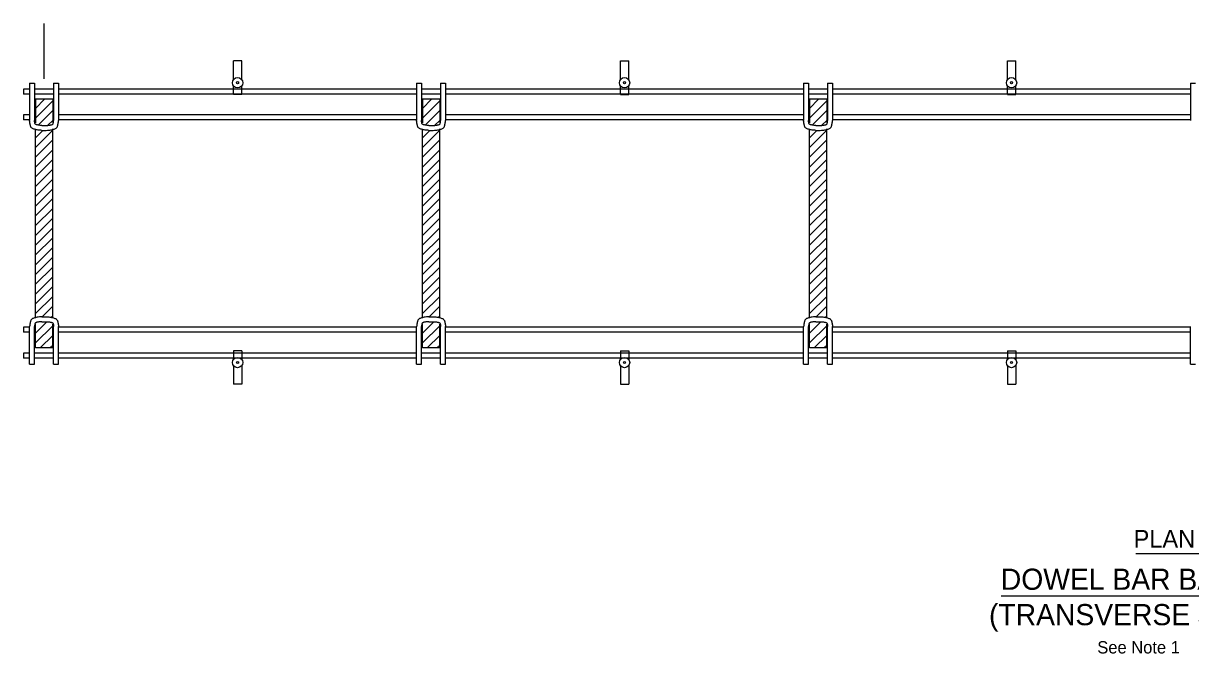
# Model space of a CAD drawing. Extents: x -1104.2 to -1077.4, y 464.5 to 482.3.
# Drawn here: x -1103.31 to -1096.27, y 478.48 to 482.28 of the extents above; entities that cross this region are included whole.
import ezdxf

# ---------------------------------------------------------------- set-up
doc = ezdxf.new("R2010")
doc.units = 0
for name, color, linetype in [('rd_NO-PLOT', 7, 'Continuous'), ('str_Center-Line-A', 7, 'Continuous'), ('str_Misc-Steel-C', 7, 'Continuous'), ('str_Reinforcement-A', 7, 'Continuous'), ('str_Reinforcement-B', 7, 'Continuous')]:
    doc.layers.add(name, color=color, linetype=linetype)

msp = doc.modelspace()

# ---------------------------------------------------------------- linework, layer by layer
at = {"layer": 'rd_NO-PLOT'}
for p, q in [((-1096.6022, 479.0855), (-1096.2021, 479.0855)), ((-1097.4151, 478.8311), (-1095.381, 478.8311))]:
    msp.add_line(p, q, dxfattribs=at)
at = {"layer": 'str_Center-Line-A'}
msp.add_line((-1103.1851, 481.9468), (-1103.1851, 482.2818), dxfattribs=at)
at = {"layer": 'str_Misc-Steel-C'}
for p, q in [((-1101.9932, 482.0551), (-1102.0432, 482.0551)), ((-1102.0432, 481.9427), (-1102.0432, 482.0551)), ((-1101.9932, 481.9427), (-1101.9932, 482.0551)), ((-1099.7103, 482.0551), (-1099.6603, 482.0551)), ((-1099.7103, 481.9427), (-1099.7103, 482.0551)), ((-1099.6603, 481.9427), (-1099.6603, 482.0551)), ((-1097.3769, 482.0551), (-1097.3269, 482.0551)), ((-1097.3769, 481.9427), (-1097.3769, 482.0551)), ((-1097.3269, 481.9427), (-1097.3269, 482.0551)), ((-1102.0432, 481.8534), (-1102.0432, 481.9052)), ((-1101.9932, 481.8534), (-1101.9932, 481.9052)), ((-1099.7103, 481.8534), (-1099.7103, 481.9052)), ((-1099.6603, 481.8534), (-1099.6603, 481.9052)), ((-1097.3769, 481.8534), (-1097.3769, 481.9052)), ((-1097.3269, 481.8534), (-1097.3269, 481.9052)), ((-1101.9932, 481.8534), (-1102.0432, 481.8534)), ((-1099.7103, 481.8534), (-1099.6603, 481.8534)), ((-1097.3769, 481.8534), (-1097.3269, 481.8534)), ((-1102.0432, 480.3074), (-1102.0432, 480.2557)), ((-1101.9932, 480.3074), (-1102.0432, 480.3074)), ((-1101.9932, 480.3074), (-1101.9932, 480.2557)), ((-1099.7103, 480.3074), (-1099.7103, 480.2557)), ((-1099.7103, 480.3074), (-1099.6603, 480.3074)), ((-1099.6603, 480.3074), (-1099.6603, 480.2557)), ((-1097.3769, 480.3074), (-1097.3769, 480.2557)), ((-1097.3769, 480.3074), (-1097.3269, 480.3074)), ((-1097.3269, 480.3074), (-1097.3269, 480.2557)), ((-1102.0432, 480.2182), (-1102.0432, 480.1057)), ((-1101.9932, 480.2182), (-1101.9932, 480.1057)), ((-1099.7103, 480.2182), (-1099.7103, 480.1057)), ((-1099.6603, 480.2182), (-1099.6603, 480.1057)), ((-1097.3769, 480.2182), (-1097.3769, 480.1057)), ((-1097.3269, 480.2182), (-1097.3269, 480.1057)), ((-1101.9932, 480.1057), (-1102.0432, 480.1057)), ((-1099.7103, 480.1057), (-1099.6603, 480.1057)), ((-1097.3769, 480.1057), (-1097.3269, 480.1057))]:
    msp.add_line(p, q, dxfattribs=at)
for centre, radius in [((-1102.0182, 481.924), 0.0312), ((-1102.0182, 481.924), 0.00625), ((-1099.6853, 481.924), 0.0312), ((-1099.6853, 481.924), 0.00625), ((-1097.3519, 481.924), 0.0312), ((-1097.3519, 481.924), 0.00625), ((-1102.0182, 480.2369), 0.0312), ((-1102.0182, 480.2369), 0.00625), ((-1099.6853, 480.2369), 0.0312), ((-1099.6853, 480.2369), 0.00625), ((-1097.3519, 480.2369), 0.0312), ((-1097.3519, 480.2369), 0.00625)]:
    msp.add_circle(centre, radius, dxfattribs=at)
at = {"layer": 'str_Reinforcement-A'}
for p, q in [((-1103.2721, 481.9218), (-1103.2423, 481.9218)), ((-1103.2721, 481.9218), (-1103.2721, 481.6961)), ((-1103.2423, 481.9218), (-1103.2423, 481.6961)), ((-1103.1278, 481.9218), (-1103.098, 481.9218)), ((-1103.1278, 481.9218), (-1103.1278, 481.6961)), ((-1103.098, 481.9218), (-1103.098, 481.6961)), ((-1100.9387, 481.9218), (-1100.909, 481.9218)), ((-1100.9387, 481.9218), (-1100.9387, 481.6961)), ((-1100.909, 481.9218), (-1100.909, 481.6961)), ((-1100.7945, 481.9218), (-1100.7945, 481.6961)), ((-1100.7945, 481.9218), (-1100.7647, 481.9218)), ((-1100.7647, 481.9218), (-1100.7647, 481.6961)), ((-1098.6054, 481.9218), (-1098.5757, 481.9218)), ((-1098.6054, 481.9218), (-1098.6054, 481.6961)), ((-1098.5757, 481.9218), (-1098.5757, 481.6961)), ((-1098.4611, 481.9218), (-1098.4611, 481.6961)), ((-1098.4611, 481.9218), (-1098.4314, 481.9218)), ((-1098.4314, 481.9218), (-1098.4314, 481.6961)), ((-1096.2721, 481.9218), (-1096.2423, 481.9218)), ((-1096.2721, 481.9218), (-1096.2721, 481.6961)), ((-1103.31, 481.8855), (-1103.31, 481.8558)), ((-1103.2721, 481.8855), (-1103.31, 481.8855)), ((-1103.2721, 481.8558), (-1103.31, 481.8558)), ((-1103.1278, 481.8855), (-1103.2423, 481.8855)), ((-1103.1278, 481.8558), (-1103.2423, 481.8558)), ((-1100.9387, 481.8855), (-1103.098, 481.8855)), ((-1100.9387, 481.8558), (-1103.098, 481.8558)), ((-1100.7945, 481.8855), (-1100.909, 481.8855)), ((-1100.7945, 481.8558), (-1100.909, 481.8558)), ((-1098.6054, 481.8855), (-1100.7647, 481.8855)), ((-1098.6054, 481.8558), (-1100.7647, 481.8558)), ((-1098.4611, 481.8855), (-1098.5757, 481.8855)), ((-1098.4611, 481.8558), (-1098.5757, 481.8558)), ((-1096.2721, 481.8855), (-1098.4314, 481.8855)), ((-1096.2721, 481.8558), (-1098.4314, 481.8558)), ((-1103.31, 481.7293), (-1103.31, 481.6995)), ((-1103.2721, 481.7293), (-1103.31, 481.7293)), ((-1103.2721, 481.6995), (-1103.31, 481.6995)), ((-1100.9387, 481.7293), (-1103.098, 481.7293)), ((-1100.9387, 481.6995), (-1103.098, 481.6995)), ((-1098.6054, 481.7293), (-1100.7647, 481.7293)), ((-1098.6054, 481.6995), (-1100.7647, 481.6995)), ((-1096.2721, 481.7293), (-1098.4314, 481.7293)), ((-1096.2721, 481.6995), (-1098.4314, 481.6995)), ((-1103.1979, 481.6662), (-1103.1723, 481.6662)), ((-1103.1979, 481.6365), (-1103.1723, 481.6365)), ((-1100.8645, 481.6662), (-1100.8389, 481.6662)), ((-1100.8645, 481.6365), (-1100.8389, 481.6365)), ((-1098.5312, 481.6662), (-1098.5056, 481.6662)), ((-1098.5312, 481.6365), (-1098.5056, 481.6365)), ((-1103.1979, 480.5127), (-1103.1723, 480.5127)), ((-1103.1979, 480.483), (-1103.1723, 480.483)), ((-1100.8645, 480.5127), (-1100.8389, 480.5127)), ((-1100.8645, 480.483), (-1100.8389, 480.483)), ((-1098.5312, 480.5127), (-1098.5056, 480.5127)), ((-1098.5312, 480.483), (-1098.5056, 480.483)), ((-1103.31, 480.4497), (-1103.31, 480.4199)), ((-1103.2721, 480.4497), (-1103.31, 480.4497)), ((-1103.2721, 480.4199), (-1103.31, 480.4199)), ((-1103.2721, 480.2274), (-1103.2721, 480.4531)), ((-1103.2423, 480.2274), (-1103.2423, 480.4531)), ((-1103.1278, 480.2274), (-1103.1278, 480.4531)), ((-1103.098, 480.2274), (-1103.098, 480.4531)), ((-1100.9387, 480.4497), (-1103.098, 480.4497)), ((-1100.9387, 480.4199), (-1103.098, 480.4199)), ((-1100.9387, 480.2274), (-1100.9387, 480.4531)), ((-1100.909, 480.2274), (-1100.909, 480.4531)), ((-1100.7945, 480.2274), (-1100.7945, 480.4531)), ((-1100.7647, 480.2274), (-1100.7647, 480.4531)), ((-1098.6054, 480.4497), (-1100.7647, 480.4497)), ((-1098.6054, 480.4199), (-1100.7647, 480.4199)), ((-1098.6054, 480.2274), (-1098.6054, 480.4531)), ((-1098.5757, 480.2274), (-1098.5757, 480.4531)), ((-1098.4611, 480.2274), (-1098.4611, 480.4531)), ((-1098.4314, 480.2274), (-1098.4314, 480.4531)), ((-1096.2721, 480.4497), (-1098.4314, 480.4497)), ((-1096.2721, 480.4199), (-1098.4314, 480.4199)), ((-1096.2721, 480.2274), (-1096.2721, 480.4531)), ((-1103.31, 480.2934), (-1103.31, 480.2637)), ((-1103.2721, 480.2934), (-1103.31, 480.2934)), ((-1103.1278, 480.2934), (-1103.2423, 480.2934)), ((-1100.9387, 480.2934), (-1103.098, 480.2934)), ((-1100.7945, 480.2934), (-1100.909, 480.2934)), ((-1098.6054, 480.2934), (-1100.7647, 480.2934)), ((-1098.4611, 480.2934), (-1098.5757, 480.2934)), ((-1096.2721, 480.2934), (-1098.4314, 480.2934)), ((-1103.2721, 480.2637), (-1103.31, 480.2637)), ((-1103.2721, 480.2274), (-1103.2423, 480.2274)), ((-1103.1278, 480.2637), (-1103.2423, 480.2637)), ((-1103.1278, 480.2274), (-1103.098, 480.2274)), ((-1100.9387, 480.2637), (-1103.098, 480.2637)), ((-1100.9387, 480.2274), (-1100.909, 480.2274)), ((-1100.7945, 480.2637), (-1100.909, 480.2637)), ((-1100.7945, 480.2274), (-1100.7647, 480.2274)), ((-1098.6054, 480.2637), (-1100.7647, 480.2637)), ((-1098.6054, 480.2274), (-1098.5757, 480.2274)), ((-1098.4611, 480.2637), (-1098.5757, 480.2637)), ((-1098.4611, 480.2274), (-1098.4314, 480.2274)), ((-1096.2721, 480.2637), (-1098.4314, 480.2637)), ((-1096.2721, 480.2274), (-1096.2423, 480.2274))]:
    msp.add_line(p, q, dxfattribs=at)
for points in [[(-1103.1979, 481.6365), (-1103.2596, 481.6394), (-1103.2719, 481.6821), (-1103.2721, 481.6957)], [(-1103.1979, 481.6662), (-1103.2369, 481.6681), (-1103.2422, 481.6865), (-1103.2423, 481.6961)], [(-1103.1723, 481.6662), (-1103.1332, 481.6681), (-1103.1279, 481.6865), (-1103.1278, 481.6961)], [(-1103.1723, 481.6365), (-1103.1105, 481.6394), (-1103.0982, 481.6821), (-1103.098, 481.6957)], [(-1100.8645, 481.6365), (-1100.9263, 481.6394), (-1100.9385, 481.6821), (-1100.9387, 481.6957)], [(-1100.8645, 481.6662), (-1100.9036, 481.6681), (-1100.9089, 481.6865), (-1100.909, 481.6961)], [(-1100.8389, 481.6662), (-1100.7999, 481.6681), (-1100.7946, 481.6865), (-1100.7945, 481.6961)], [(-1100.8389, 481.6365), (-1100.7772, 481.6394), (-1100.7649, 481.6821), (-1100.7647, 481.6957)], [(-1098.5312, 481.6365), (-1098.593, 481.6394), (-1098.6052, 481.6821), (-1098.6054, 481.6957)], [(-1098.5312, 481.6662), (-1098.5702, 481.6681), (-1098.5755, 481.6865), (-1098.5757, 481.6961)], [(-1098.5056, 481.6662), (-1098.4665, 481.6681), (-1098.4613, 481.6865), (-1098.4611, 481.6961)], [(-1098.5056, 481.6365), (-1098.4438, 481.6394), (-1098.4316, 481.6821), (-1098.4314, 481.6957)], [(-1103.1979, 480.5127), (-1103.2596, 480.5099), (-1103.2719, 480.4671), (-1103.2721, 480.4535)], [(-1103.1979, 480.483), (-1103.2369, 480.4811), (-1103.2422, 480.4627), (-1103.2423, 480.4531)], [(-1103.1723, 480.5127), (-1103.1105, 480.5099), (-1103.0982, 480.4671), (-1103.098, 480.4535)], [(-1103.1723, 480.483), (-1103.1332, 480.4811), (-1103.1279, 480.4627), (-1103.1278, 480.4531)], [(-1100.8645, 480.5127), (-1100.9263, 480.5099), (-1100.9385, 480.4671), (-1100.9387, 480.4535)], [(-1100.8645, 480.483), (-1100.9036, 480.4811), (-1100.9089, 480.4627), (-1100.909, 480.4531)], [(-1100.8389, 480.5127), (-1100.7772, 480.5099), (-1100.7649, 480.4671), (-1100.7647, 480.4535)], [(-1100.8389, 480.483), (-1100.7999, 480.4811), (-1100.7946, 480.4627), (-1100.7945, 480.4531)], [(-1098.5312, 480.5127), (-1098.593, 480.5099), (-1098.6052, 480.4671), (-1098.6054, 480.4535)], [(-1098.5312, 480.483), (-1098.5702, 480.4811), (-1098.5755, 480.4627), (-1098.5757, 480.4531)], [(-1098.5056, 480.5127), (-1098.4438, 480.5099), (-1098.4316, 480.4671), (-1098.4314, 480.4535)], [(-1098.5056, 480.483), (-1098.4665, 480.4811), (-1098.4613, 480.4627), (-1098.4611, 480.4531)]]:
    msp.add_open_spline(points, degree=2, dxfattribs=at)
at = {"layer": 'str_Reinforcement-B'}
for p, q in [((-1103.2371, 481.8245), (-1103.2371, 481.681)), ((-1103.133, 481.8245), (-1103.2371, 481.8245)), ((-1103.2371, 481.7692), (-1103.1818, 481.8245)), ((-1103.133, 481.8245), (-1103.133, 481.681)), ((-1100.9038, 481.8245), (-1100.9038, 481.681)), ((-1100.7997, 481.8245), (-1100.9038, 481.8245)), ((-1100.9038, 481.7692), (-1100.8485, 481.8245)), ((-1100.7997, 481.8245), (-1100.7997, 481.681)), ((-1098.5705, 481.8245), (-1098.5705, 481.681)), ((-1098.4663, 481.8245), (-1098.5705, 481.8245)), ((-1098.5705, 481.7692), (-1098.5151, 481.8245)), ((-1098.4663, 481.8245), (-1098.4663, 481.681)), ((-1103.2371, 481.7103), (-1103.133, 481.8144)), ((-1103.2189, 481.6696), (-1103.133, 481.7555)), ((-1100.9038, 481.7103), (-1100.7997, 481.8144)), ((-1100.8856, 481.6696), (-1100.7997, 481.7555)), ((-1098.5705, 481.7103), (-1098.4663, 481.8144)), ((-1098.5522, 481.6696), (-1098.4663, 481.7555)), ((-1103.1624, 481.6671), (-1103.133, 481.6966)), ((-1100.8291, 481.6671), (-1100.7997, 481.6966)), ((-1098.4957, 481.6671), (-1098.4663, 481.6966)), ((-1103.2371, 480.5034), (-1103.2371, 481.6458)), ((-1103.2371, 481.5334), (-1103.133, 481.6375)), ((-1103.2371, 481.5923), (-1103.1929, 481.6365)), ((-1103.133, 480.5034), (-1103.133, 481.6458)), ((-1100.9038, 480.5034), (-1100.9038, 481.6458)), ((-1100.9038, 481.5334), (-1100.7996, 481.6375)), ((-1100.9038, 481.5923), (-1100.8596, 481.6365)), ((-1100.7996, 480.5034), (-1100.7996, 481.6458)), ((-1098.5704, 480.5034), (-1098.5704, 481.6458)), ((-1098.5704, 481.5334), (-1098.4663, 481.6375)), ((-1098.5704, 481.5923), (-1098.5263, 481.6365)), ((-1098.4663, 480.5034), (-1098.4663, 481.6458)), ((-1103.2371, 481.4745), (-1103.133, 481.5786)), ((-1100.9038, 481.4745), (-1100.7996, 481.5786)), ((-1098.5704, 481.4745), (-1098.4663, 481.5786)), ((-1103.2371, 481.4156), (-1103.133, 481.5197)), ((-1100.9038, 481.4156), (-1100.7996, 481.5197)), ((-1098.5704, 481.4156), (-1098.4663, 481.5197)), ((-1103.2371, 481.3566), (-1103.133, 481.4608)), ((-1103.2371, 481.2977), (-1103.133, 481.4018)), ((-1100.9038, 481.3566), (-1100.7996, 481.4608)), ((-1100.9038, 481.2977), (-1100.7996, 481.4018)), ((-1098.5704, 481.3566), (-1098.4663, 481.4608)), ((-1098.5704, 481.2977), (-1098.4663, 481.4018)), ((-1103.2371, 481.2388), (-1103.133, 481.3429)), ((-1100.9038, 481.2388), (-1100.7996, 481.3429)), ((-1098.5704, 481.2388), (-1098.4663, 481.3429)), ((-1103.2371, 481.1799), (-1103.133, 481.284)), ((-1100.9038, 481.1799), (-1100.7996, 481.284)), ((-1098.5704, 481.1799), (-1098.4663, 481.284)), ((-1103.2371, 481.1209), (-1103.133, 481.2251)), ((-1100.9038, 481.1209), (-1100.7996, 481.2251)), ((-1098.5704, 481.1209), (-1098.4663, 481.2251)), ((-1103.2371, 481.062), (-1103.133, 481.1661)), ((-1100.9038, 481.062), (-1100.7996, 481.1661)), ((-1098.5704, 481.062), (-1098.4663, 481.1661)), ((-1103.2371, 481.0031), (-1103.133, 481.1072)), ((-1103.2371, 480.9442), (-1103.133, 481.0483)), ((-1100.9038, 481.0031), (-1100.7996, 481.1072)), ((-1100.9038, 480.9442), (-1100.7996, 481.0483)), ((-1098.5704, 481.0031), (-1098.4663, 481.1072)), ((-1098.5704, 480.9442), (-1098.4663, 481.0483)), ((-1103.2371, 480.8852), (-1103.133, 480.9894)), ((-1100.9038, 480.8852), (-1100.7996, 480.9894)), ((-1098.5704, 480.8852), (-1098.4663, 480.9894)), ((-1103.2371, 480.8263), (-1103.133, 480.9304)), ((-1100.9038, 480.8263), (-1100.7996, 480.9304)), ((-1098.5704, 480.8263), (-1098.4663, 480.9304)), ((-1103.2371, 480.7674), (-1103.133, 480.8715)), ((-1100.9038, 480.7674), (-1100.7996, 480.8715)), ((-1098.5704, 480.7674), (-1098.4663, 480.8715)), ((-1103.2371, 480.7084), (-1103.133, 480.8126)), ((-1100.9038, 480.7084), (-1100.7996, 480.8126)), ((-1098.5704, 480.7084), (-1098.4663, 480.8126)), ((-1103.2371, 480.6495), (-1103.133, 480.7536)), ((-1103.2371, 480.5906), (-1103.133, 480.6947)), ((-1100.9038, 480.6495), (-1100.7996, 480.7536)), ((-1100.9038, 480.5906), (-1100.7996, 480.6947)), ((-1098.5704, 480.6495), (-1098.4663, 480.7536)), ((-1098.5704, 480.5906), (-1098.4663, 480.6947)), ((-1103.2371, 480.5317), (-1103.133, 480.6358)), ((-1100.9038, 480.5317), (-1100.7996, 480.6358)), ((-1098.5704, 480.5317), (-1098.4663, 480.6358)), ((-1103.1971, 480.5127), (-1103.133, 480.5769)), ((-1100.8638, 480.5127), (-1100.7996, 480.5769)), ((-1098.5304, 480.5127), (-1098.4663, 480.5769)), ((-1103.2371, 480.4137), (-1103.1681, 480.4827)), ((-1103.1433, 480.5076), (-1103.133, 480.5179)), ((-1100.9038, 480.4137), (-1100.8348, 480.4827)), ((-1100.8099, 480.5076), (-1100.7996, 480.5179)), ((-1098.5705, 480.4137), (-1098.5015, 480.4827)), ((-1098.4766, 480.5076), (-1098.4663, 480.5179)), ((-1103.2371, 480.3247), (-1103.2371, 480.4682)), ((-1103.2371, 480.3548), (-1103.133, 480.4589)), ((-1103.133, 480.3247), (-1103.133, 480.4682)), ((-1100.9038, 480.3247), (-1100.9038, 480.4682)), ((-1100.9038, 480.3548), (-1100.7997, 480.4589)), ((-1100.7997, 480.3247), (-1100.7997, 480.4682)), ((-1098.5705, 480.3247), (-1098.5705, 480.4682)), ((-1098.5705, 480.3548), (-1098.4663, 480.4589)), ((-1098.4663, 480.3247), (-1098.4663, 480.4682)), ((-1103.2083, 480.3247), (-1103.133, 480.4)), ((-1103.1494, 480.3247), (-1103.133, 480.3411)), ((-1100.875, 480.3247), (-1100.7997, 480.4)), ((-1100.8161, 480.3247), (-1100.7997, 480.3411)), ((-1098.5416, 480.3247), (-1098.4663, 480.4)), ((-1098.4827, 480.3247), (-1098.4663, 480.3411)), ((-1103.133, 480.3247), (-1103.2371, 480.3247)), ((-1100.7997, 480.3247), (-1100.9038, 480.3247)), ((-1098.4663, 480.3247), (-1098.5705, 480.3247))]:
    msp.add_line(p, q, dxfattribs=at)

# ---------------------------------------------------------------- texts
at = {"layer": 'rd_NO-PLOT'}
for s, height, p in [('PLAN', 0.10628, (-1096.6161, 479.1211)), ('DOWEL BAR BASKET', 0.127535, (-1097.4165, 478.8666)), ('(TRANSVERSE JOINT)', 0.127535, (-1097.488, 478.6531)), ('See Note 1', 0.0744, (-1096.8348, 478.4827))]:
    msp.add_text(s, height=height, dxfattribs=at).set_placement(p)

doc.saveas('drawing.dxf')
